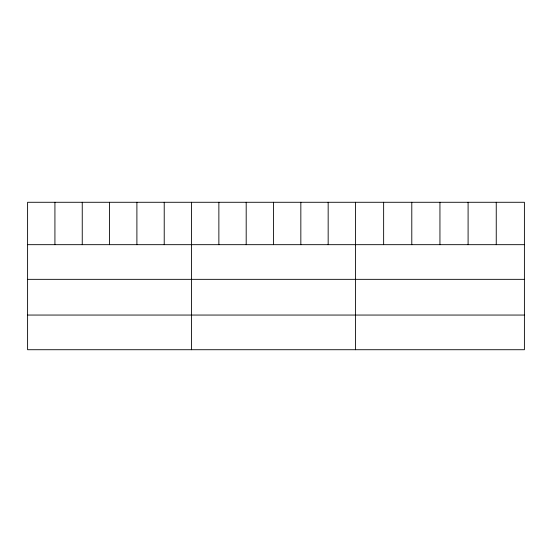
<?xml version="1.0" encoding="UTF-8"?>
<svg xmlns="http://www.w3.org/2000/svg" width="552" height="552" viewBox="0 0 552 552"><rect width="100%" height="100%" fill="white"/><g stroke="black" fill="none" stroke-linecap="round" stroke-linejoin="round"><path stroke-width="0.83" d="M524.4 244.674L524.4 349.72L27.6 349.72L27.6 202.28L524.4 202.28L524.4 244.674L27.6 244.674M27.6 279.34L524.4 279.34M27.6 315.054L524.4 315.054M496.248 202.28L496.248 244.674M468.096 202.28L468.096 244.674M439.944 202.28L439.944 244.674M411.792 202.28L411.792 244.674M383.64 202.28L383.64 244.674M355.488 202.28L355.488 349.72M328.164 202.28L328.164 244.674M300.84 202.28L300.84 244.674M273.516 202.28L273.516 244.674M246.192 202.28L246.192 244.674M218.868 202.28L218.868 244.674M191.544 202.28L191.544 349.72M164.22 202.28L164.22 244.674M136.896 202.28L136.896 244.674M109.572 202.28L109.572 244.674M82.248 202.28L82.248 244.674M54.924 202.28L54.924 244.674"/></g></svg>
